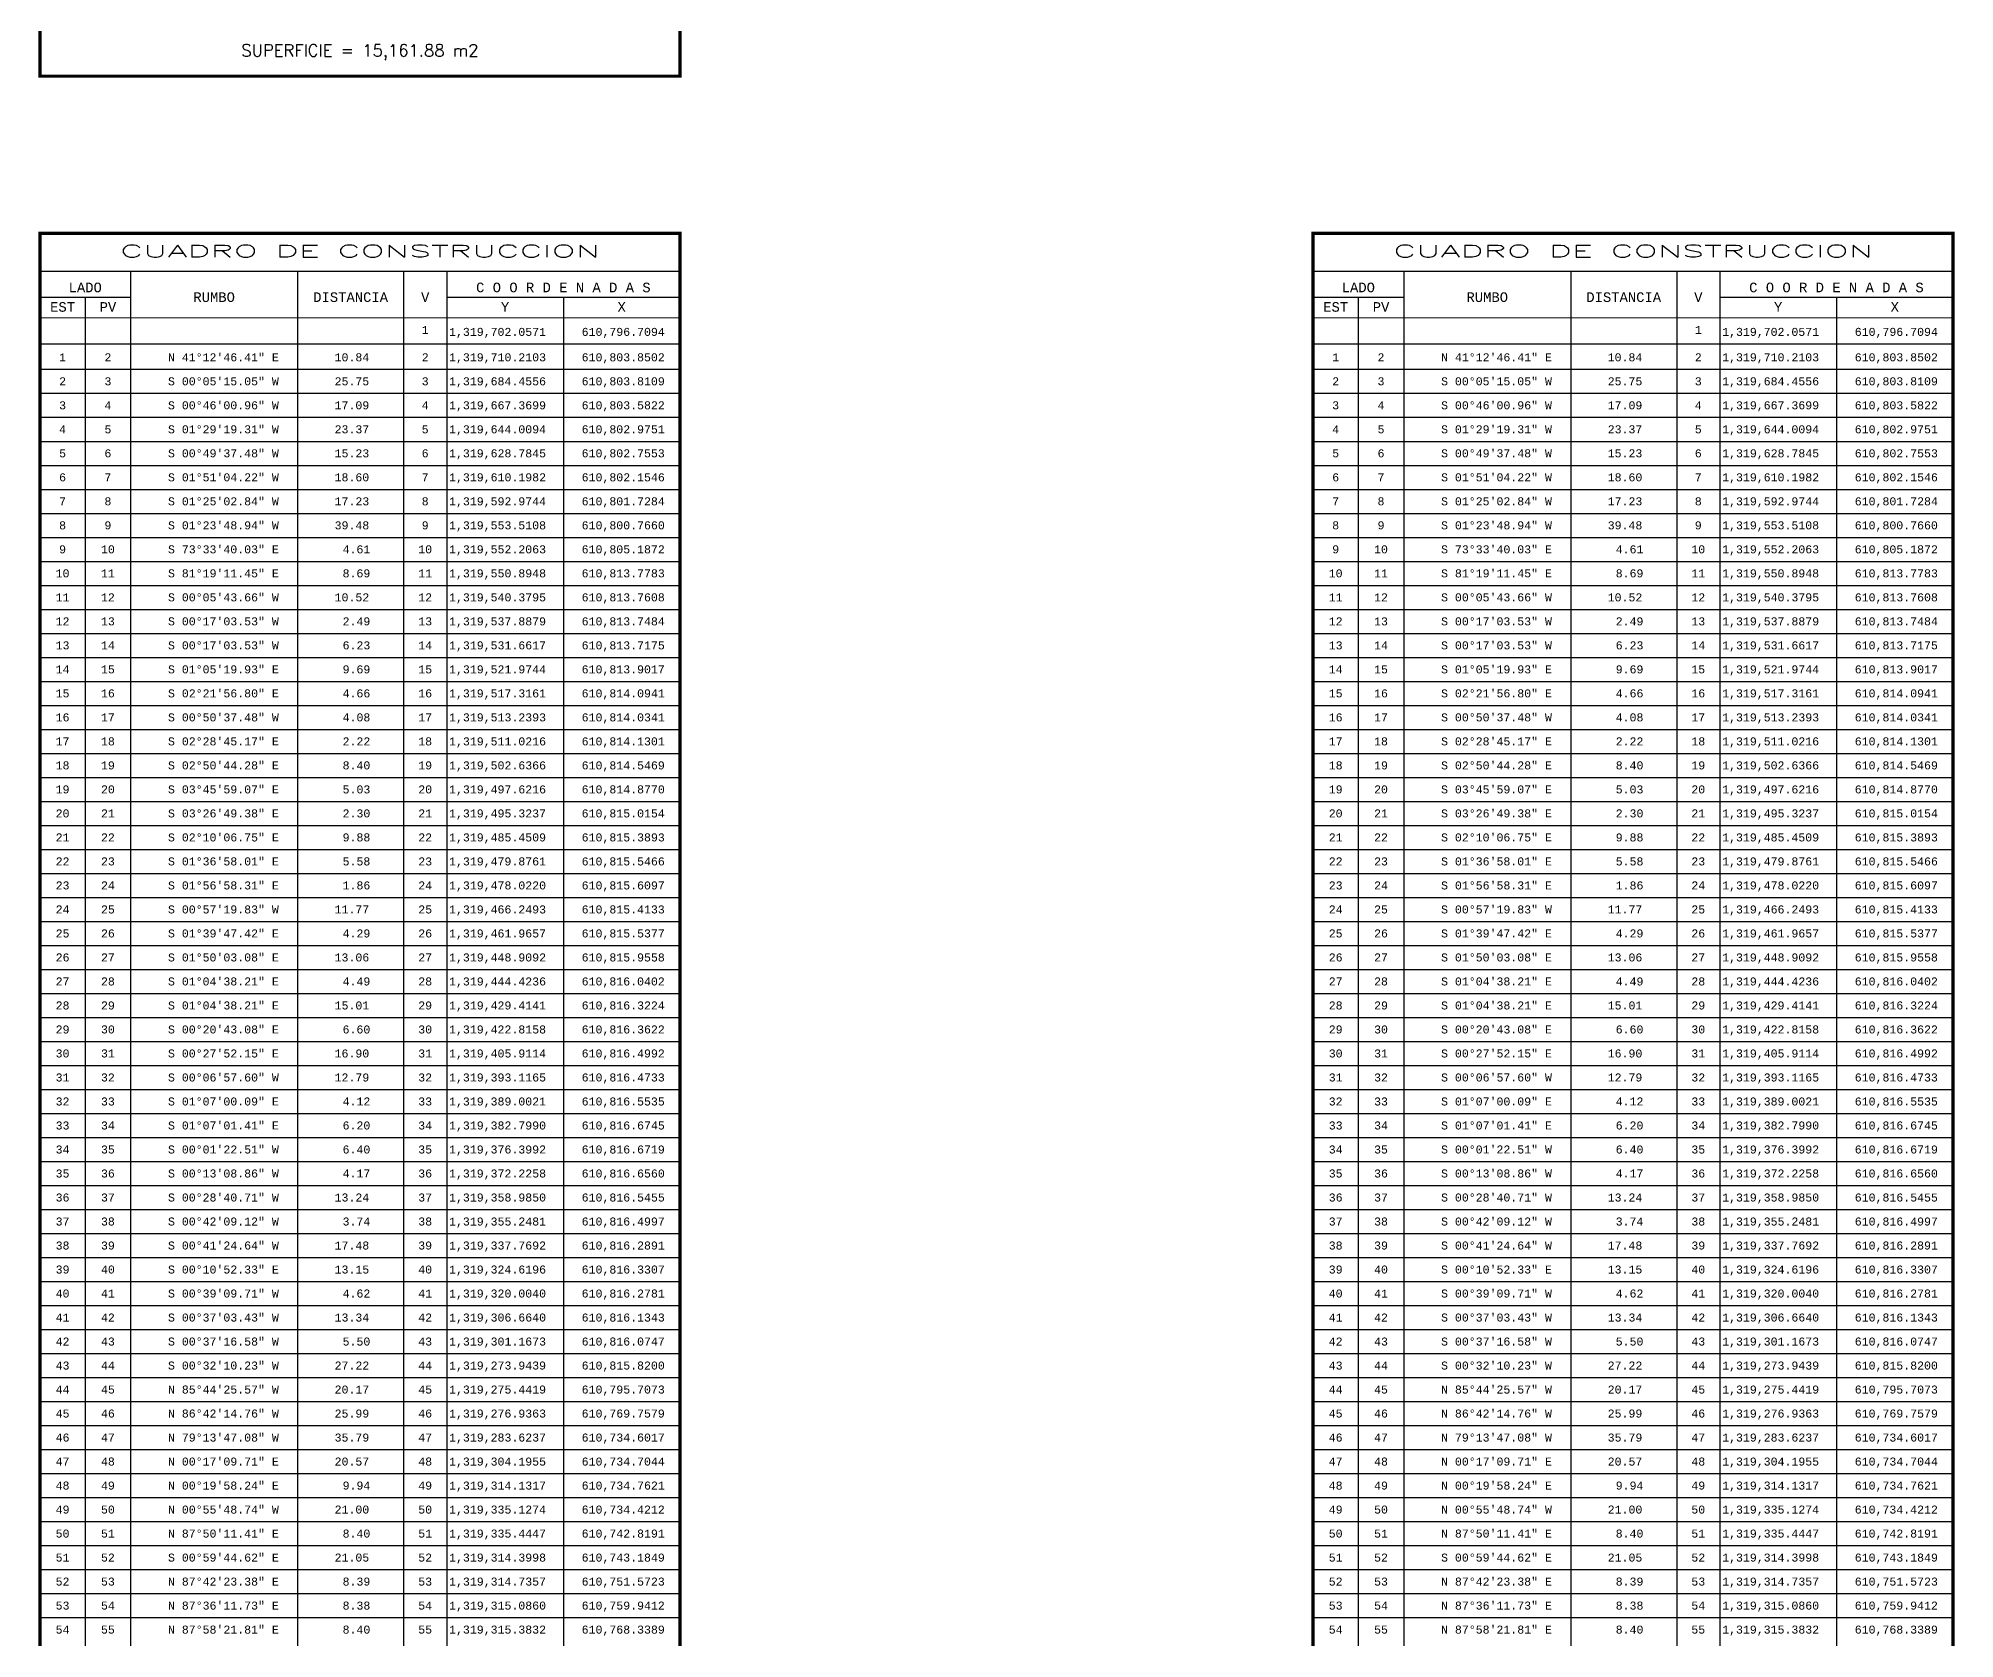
# Model space of a CAD drawing. Header units: millimetres. Extents: x 603916 to 1211550, y 1309898 to 2622648.
# Drawn here: x 605329.6 to 605613.7, y 1310133.1 to 1310370.4 of the extents above; entities that cross this region are included whole.
import ezdxf
from ezdxf.enums import TextEntityAlignment as Align

# ---------------------------------------------------------------- set-up
doc = ezdxf.new("R2010")
doc.units = ezdxf.units.MM
for name, color, linetype in [('CVL_CUADCON', 1, 'Continuous'), ('CVL_CUADCON_LIN', 8, 'Continuous'), ('CVL_CUADCON_TIT', 1, 'Continuous'), ('CVL_CUADCON_TX', 2, 'Continuous')]:
    doc.layers.add(name, color=color, linetype=linetype)
doc.styles.add('HUECA1', font='HUECA1.shx')
doc.styles.add('MONOTXT4', font='MONOTXT4.shx')

msp = doc.modelspace()

# ---------------------------------------------------------------- linework, layer by layer
at = {"layer": 'CVL_CUADCON', "color": 1, "linetype": 'Continuous', "lineweight": 30, "const_width": 0.475, "flags": 128}
for points in [[(605329.848, 1310808.017), (605424.738, 1310808.017), (605424.738, 1310364.769), (605329.848, 1310364.769)], [(605329.848, 1310341.478), (605424.738, 1310341.478), (605424.738, 1309898.23), (605329.848, 1309898.23)], [(605518.59, 1310341.478), (605613.48, 1310341.478), (605613.48, 1309898.23), (605518.59, 1309898.23)]]:
    msp.add_lwpolyline(points, close=True, dxfattribs=at)
at = {"layer": 'CVL_CUADCON', "color": 1, "linetype": 'Continuous', "lineweight": 30, "const_width": 0.178, "flags": 128}
for points in [[(605329.848, 1310335.843), (605424.738, 1310335.843)], [(605518.59, 1310335.843), (605613.48, 1310335.843)], [(605329.848, 1310328.94), (605424.738, 1310328.94)], [(605518.59, 1310328.94), (605613.48, 1310328.94)]]:
    msp.add_lwpolyline(points, dxfattribs=at)
at = {"layer": 'CVL_CUADCON_LIN', "color": 8, "linetype": 'Continuous', "lineweight": 30, "ltscale": 0.5}
for p, q in [((605343.29, 1310335.843), (605343.29, 1309904.836)), ((605368.054, 1310335.843), (605368.054, 1309904.836)), ((605383.767, 1310335.843), (605383.767, 1309904.836)), ((605390.158, 1310335.843), (605390.158, 1309904.836)), ((605532.032, 1310335.843), (605532.032, 1309904.836)), ((605556.796, 1310335.843), (605556.796, 1309904.836)), ((605572.51, 1310335.843), (605572.51, 1309904.836)), ((605578.9, 1310335.843), (605578.9, 1309904.836)), ((605329.848, 1310332.013), (605343.29, 1310332.013)), ((605336.563, 1310332.013), (605336.563, 1309904.836)), ((605390.158, 1310332.013), (605424.738, 1310332.013)), ((605407.448, 1310332.013), (605407.448, 1309904.836)), ((605518.59, 1310332.013), (605532.032, 1310332.013)), ((605525.306, 1310332.013), (605525.306, 1309904.836)), ((605578.9, 1310332.013), (605613.48, 1310332.013)), ((605596.19, 1310332.013), (605596.19, 1309904.836)), ((605329.848, 1310325.078), (605424.738, 1310325.078)), ((605518.59, 1310325.078), (605613.48, 1310325.078)), ((605329.848, 1310321.307), (605424.738, 1310321.307)), ((605518.59, 1310321.307), (605613.48, 1310321.307)), ((605329.848, 1310317.747), (605424.738, 1310317.747)), ((605518.59, 1310317.747), (605613.48, 1310317.747)), ((605329.848, 1310314.188), (605424.738, 1310314.188)), ((605518.59, 1310314.188), (605613.48, 1310314.188)), ((605329.848, 1310310.628), (605424.738, 1310310.628)), ((605518.59, 1310310.628), (605613.48, 1310310.628)), ((605329.848, 1310307.069), (605424.738, 1310307.069)), ((605518.59, 1310307.069), (605613.48, 1310307.069)), ((605329.848, 1310303.509), (605424.738, 1310303.509)), ((605518.59, 1310303.509), (605613.48, 1310303.509)), ((605329.848, 1310299.949), (605424.738, 1310299.949)), ((605518.59, 1310299.949), (605613.48, 1310299.949)), ((605329.848, 1310296.39), (605424.738, 1310296.39)), ((605518.59, 1310296.39), (605613.48, 1310296.39)), ((605329.848, 1310292.83), (605424.738, 1310292.83)), ((605518.59, 1310292.83), (605613.48, 1310292.83)), ((605329.848, 1310289.271), (605424.738, 1310289.271)), ((605518.59, 1310289.271), (605613.48, 1310289.271)), ((605329.848, 1310285.711), (605424.738, 1310285.711)), ((605518.59, 1310285.711), (605613.48, 1310285.711)), ((605329.848, 1310282.151), (605424.738, 1310282.151)), ((605518.59, 1310282.151), (605613.48, 1310282.151)), ((605329.848, 1310278.592), (605424.738, 1310278.592)), ((605518.59, 1310278.592), (605613.48, 1310278.592)), ((605329.848, 1310275.032), (605424.738, 1310275.032)), ((605518.59, 1310275.032), (605613.48, 1310275.032)), ((605329.848, 1310271.473), (605424.738, 1310271.473)), ((605518.59, 1310271.473), (605613.48, 1310271.473)), ((605329.848, 1310267.913), (605424.738, 1310267.913)), ((605518.59, 1310267.913), (605613.48, 1310267.913)), ((605329.848, 1310264.354), (605424.738, 1310264.354)), ((605518.59, 1310264.354), (605613.48, 1310264.354)), ((605329.848, 1310260.794), (605424.738, 1310260.794)), ((605518.59, 1310260.794), (605613.48, 1310260.794)), ((605329.848, 1310257.234), (605424.738, 1310257.234)), ((605518.59, 1310257.234), (605613.48, 1310257.234)), ((605329.848, 1310253.675), (605424.738, 1310253.675)), ((605518.59, 1310253.675), (605613.48, 1310253.675)), ((605329.848, 1310250.115), (605424.738, 1310250.115)), ((605518.59, 1310250.115), (605613.48, 1310250.115)), ((605329.848, 1310246.556), (605424.738, 1310246.556)), ((605518.59, 1310246.556), (605613.48, 1310246.556)), ((605329.848, 1310242.996), (605424.738, 1310242.996)), ((605518.59, 1310242.996), (605613.48, 1310242.996)), ((605329.848, 1310239.436), (605424.738, 1310239.436)), ((605518.59, 1310239.436), (605613.48, 1310239.436)), ((605329.848, 1310235.877), (605424.738, 1310235.877)), ((605518.59, 1310235.877), (605613.48, 1310235.877)), ((605329.848, 1310232.317), (605424.738, 1310232.317)), ((605518.59, 1310232.317), (605613.48, 1310232.317)), ((605329.848, 1310228.758), (605424.738, 1310228.758)), ((605518.59, 1310228.758), (605613.48, 1310228.758)), ((605329.848, 1310225.198), (605424.738, 1310225.198)), ((605518.59, 1310225.198), (605613.48, 1310225.198)), ((605329.848, 1310221.639), (605424.738, 1310221.639)), ((605518.59, 1310221.639), (605613.48, 1310221.639)), ((605329.848, 1310218.079), (605424.738, 1310218.079)), ((605518.59, 1310218.079), (605613.48, 1310218.079)), ((605329.848, 1310214.519), (605424.738, 1310214.519)), ((605518.59, 1310214.519), (605613.48, 1310214.519)), ((605329.848, 1310210.96), (605424.738, 1310210.96)), ((605518.59, 1310210.96), (605613.48, 1310210.96)), ((605329.848, 1310207.4), (605424.738, 1310207.4)), ((605518.59, 1310207.4), (605613.48, 1310207.4)), ((605329.848, 1310203.841), (605424.738, 1310203.841)), ((605518.59, 1310203.841), (605613.48, 1310203.841)), ((605329.848, 1310200.281), (605424.738, 1310200.281)), ((605518.59, 1310200.281), (605613.48, 1310200.281)), ((605329.848, 1310196.721), (605424.738, 1310196.721)), ((605518.59, 1310196.721), (605613.48, 1310196.721)), ((605329.848, 1310193.162), (605424.738, 1310193.162)), ((605518.59, 1310193.162), (605613.48, 1310193.162)), ((605329.848, 1310189.602), (605424.738, 1310189.602)), ((605518.59, 1310189.602), (605613.48, 1310189.602)), ((605329.848, 1310186.043), (605424.738, 1310186.043)), ((605518.59, 1310186.043), (605613.48, 1310186.043)), ((605329.848, 1310182.483), (605424.738, 1310182.483)), ((605518.59, 1310182.483), (605613.48, 1310182.483)), ((605329.848, 1310178.924), (605424.738, 1310178.924)), ((605518.59, 1310178.924), (605613.48, 1310178.924)), ((605329.848, 1310175.364), (605424.738, 1310175.364)), ((605518.59, 1310175.364), (605613.48, 1310175.364)), ((605329.848, 1310171.804), (605424.738, 1310171.804)), ((605518.59, 1310171.804), (605613.48, 1310171.804)), ((605329.848, 1310168.245), (605424.738, 1310168.245)), ((605518.59, 1310168.245), (605613.48, 1310168.245)), ((605329.848, 1310164.685), (605424.738, 1310164.685)), ((605518.59, 1310164.685), (605613.48, 1310164.685)), ((605329.848, 1310161.126), (605424.738, 1310161.126)), ((605518.59, 1310161.126), (605613.48, 1310161.126)), ((605329.848, 1310157.566), (605424.738, 1310157.566)), ((605518.59, 1310157.566), (605613.48, 1310157.566)), ((605329.848, 1310154.006), (605424.738, 1310154.006)), ((605518.59, 1310154.006), (605613.48, 1310154.006)), ((605329.848, 1310150.447), (605424.738, 1310150.447)), ((605518.59, 1310150.447), (605613.48, 1310150.447)), ((605329.848, 1310146.887), (605424.738, 1310146.887)), ((605518.59, 1310146.887), (605613.48, 1310146.887)), ((605329.848, 1310143.328), (605424.738, 1310143.328)), ((605518.59, 1310143.328), (605613.48, 1310143.328)), ((605329.848, 1310139.768), (605424.738, 1310139.768)), ((605518.59, 1310139.768), (605613.48, 1310139.768)), ((605329.848, 1310136.209), (605424.738, 1310136.209)), ((605518.59, 1310136.209), (605613.48, 1310136.209))]:
    msp.add_line(p, q, dxfattribs=at)

# ---------------------------------------------------------------- texts
at = {"layer": 'CVL_CUADCON_TIT', "color": 1, "lineweight": 30, "ltscale": 0.5}
for s, height, style, p in [('SUPERFICIE = 15,161.88 m2', 1.77979, 'HUECA1', (605377.293, 1310368.329)), ('RUMBO', 1.4238, 'MONOTXT4', (605355.678, 1310332.009)), ('DISTANCIA', 1.4238, 'MONOTXT4', (605375.909, 1310332.009)), ('V', 1.424, 'MONOTXT4', (605386.967, 1310332.009)), ('RUMBO', 1.4238, 'MONOTXT4', (605544.421, 1310332.009)), ('DISTANCIA', 1.4238, 'MONOTXT4', (605564.651, 1310332.009)), ('V', 1.424, 'MONOTXT4', (605575.71, 1310332.009))]:
    msp.add_text(s, height=height, dxfattribs=dict(at, style=style)).set_placement(p, align=Align.MIDDLE)
at = {"layer": 'CVL_CUADCON_TIT', "color": 1, "lineweight": 30, "ltscale": 0.5, "style": 'HUECA1', "width": 1.758658}
for p, p2 in [((605341.713, 1310337.954), (605412.873, 1310337.954)), ((605530.455, 1310337.954), (605601.615, 1310337.954))]:
    msp.add_text('CUADRO DE CONSTRUCCION', height=1.77979, dxfattribs=at).set_placement(p, p2, align=Align.FIT)
at = {"layer": 'CVL_CUADCON_TIT', "color": 1, "lineweight": 30, "ltscale": 0.5, "style": 'MONOTXT4'}
for s, height, p in [('LADO', 1.4238, (605336.563, 1310332.736)), ('C O O R D E N A D A S', 1.42383, (605407.447, 1310332.736)), ('LADO', 1.4238, (605525.306, 1310332.736)), ('C O O R D E N A D A S', 1.42383, (605596.189, 1310332.736)), ('EST', 1.4238, (605333.206, 1310329.845)), ('PV', 1.4238, (605339.933, 1310329.845)), ('Y', 1.424, (605398.809, 1310329.845)), ('X', 1.424, (605416.096, 1310329.845)), ('EST', 1.4238, (605521.948, 1310329.845)), ('PV', 1.4238, (605528.676, 1310329.845)), ('Y', 1.424, (605587.551, 1310329.845)), ('X', 1.424, (605604.839, 1310329.845))]:
    msp.add_text(s, height=height, dxfattribs=at).set_placement(p, align=Align.CENTER)
at = {"layer": 'CVL_CUADCON_TX', "color": 2, "lineweight": 30, "ltscale": 0.5, "style": 'MONOTXT4'}
for s, height, p in [('1', 1.187, (605386.962, 1310326.561)), ('1', 1.187, (605575.705, 1310326.561)), ('1', 1.187, (605333.206, 1310322.493)), ('2', 1.187, (605339.927, 1310322.493)), ('2', 1.187, (605386.962, 1310322.493)), ('1', 1.187, (605521.948, 1310322.493)), ('2', 1.187, (605528.669, 1310322.493)), ('2', 1.187, (605575.705, 1310322.493)), ('2', 1.187, (605333.206, 1310318.934)), ('3', 1.187, (605339.927, 1310318.934)), ('3', 1.187, (605386.962, 1310318.934)), ('2', 1.187, (605521.948, 1310318.934)), ('3', 1.187, (605528.669, 1310318.934)), ('3', 1.187, (605575.705, 1310318.934)), ('3', 1.187, (605333.206, 1310315.374)), ('4', 1.187, (605339.927, 1310315.374)), ('4', 1.187, (605386.962, 1310315.374)), ('3', 1.187, (605521.948, 1310315.374)), ('4', 1.187, (605528.669, 1310315.374)), ('4', 1.187, (605575.705, 1310315.374)), ('4', 1.187, (605333.206, 1310311.815)), ('5', 1.187, (605339.927, 1310311.815)), ('5', 1.187, (605386.962, 1310311.815)), ('4', 1.187, (605521.948, 1310311.815)), ('5', 1.187, (605528.669, 1310311.815)), ('5', 1.187, (605575.705, 1310311.815)), ('5', 1.187, (605333.206, 1310308.255)), ('6', 1.187, (605339.927, 1310308.255)), ('6', 1.187, (605386.962, 1310308.255)), ('5', 1.187, (605521.948, 1310308.255)), ('6', 1.187, (605528.669, 1310308.255)), ('6', 1.187, (605575.705, 1310308.255)), ('6', 1.187, (605333.206, 1310304.696)), ('7', 1.187, (605339.927, 1310304.696)), ('7', 1.187, (605386.962, 1310304.696)), ('6', 1.187, (605521.948, 1310304.696)), ('7', 1.187, (605528.669, 1310304.696)), ('7', 1.187, (605575.705, 1310304.696)), ('7', 1.187, (605333.206, 1310301.136)), ('8', 1.187, (605339.927, 1310301.136)), ('8', 1.187, (605386.962, 1310301.136)), ('7', 1.187, (605521.948, 1310301.136)), ('8', 1.187, (605528.669, 1310301.136)), ('8', 1.187, (605575.705, 1310301.136)), ('8', 1.187, (605333.206, 1310297.576)), ('9', 1.187, (605339.927, 1310297.576)), ('9', 1.187, (605386.962, 1310297.576)), ('8', 1.187, (605521.948, 1310297.576)), ('9', 1.187, (605528.669, 1310297.576)), ('9', 1.187, (605575.705, 1310297.576)), ('9', 1.187, (605333.206, 1310294.017)), ('10', 1.1865, (605339.927, 1310294.017)), ('10', 1.1865, (605386.962, 1310294.017)), ('9', 1.187, (605521.948, 1310294.017)), ('10', 1.1865, (605528.669, 1310294.017)), ('10', 1.1865, (605575.705, 1310294.017)), ('10', 1.1865, (605333.206, 1310290.457)), ('11', 1.1865, (605339.927, 1310290.457)), ('11', 1.1865, (605386.962, 1310290.457)), ('10', 1.1865, (605521.948, 1310290.457)), ('11', 1.1865, (605528.669, 1310290.457)), ('11', 1.1865, (605575.705, 1310290.457)), ('11', 1.1865, (605333.206, 1310286.898)), ('12', 1.1865, (605339.927, 1310286.898)), ('12', 1.1865, (605386.962, 1310286.898)), ('11', 1.1865, (605521.948, 1310286.898)), ('12', 1.1865, (605528.669, 1310286.898)), ('12', 1.1865, (605575.705, 1310286.898)), ('12', 1.1865, (605333.206, 1310283.338)), ('13', 1.1865, (605339.927, 1310283.338)), ('13', 1.1865, (605386.962, 1310283.338)), ('12', 1.1865, (605521.948, 1310283.338)), ('13', 1.1865, (605528.669, 1310283.338)), ('13', 1.1865, (605575.705, 1310283.338)), ('13', 1.1865, (605333.206, 1310279.778)), ('14', 1.1865, (605339.927, 1310279.778)), ('14', 1.1865, (605386.962, 1310279.778)), ('13', 1.1865, (605521.948, 1310279.778)), ('14', 1.1865, (605528.669, 1310279.778)), ('14', 1.1865, (605575.705, 1310279.778)), ('14', 1.1865, (605333.206, 1310276.219)), ('15', 1.1865, (605339.927, 1310276.219)), ('15', 1.1865, (605386.962, 1310276.219)), ('14', 1.1865, (605521.948, 1310276.219)), ('15', 1.1865, (605528.669, 1310276.219)), ('15', 1.1865, (605575.705, 1310276.219)), ('15', 1.1865, (605333.206, 1310272.659)), ('16', 1.1865, (605339.927, 1310272.659)), ('16', 1.1865, (605386.962, 1310272.659)), ('15', 1.1865, (605521.948, 1310272.659)), ('16', 1.1865, (605528.669, 1310272.659)), ('16', 1.1865, (605575.705, 1310272.659)), ('16', 1.1865, (605333.206, 1310269.1)), ('17', 1.1865, (605339.927, 1310269.1)), ('17', 1.1865, (605386.962, 1310269.1)), ('16', 1.1865, (605521.948, 1310269.1)), ('17', 1.1865, (605528.669, 1310269.1)), ('17', 1.1865, (605575.705, 1310269.1)), ('17', 1.1865, (605333.206, 1310265.54)), ('18', 1.1865, (605339.927, 1310265.54)), ('18', 1.1865, (605386.962, 1310265.54)), ('17', 1.1865, (605521.948, 1310265.54)), ('18', 1.1865, (605528.669, 1310265.54)), ('18', 1.1865, (605575.705, 1310265.54)), ('18', 1.1865, (605333.206, 1310261.981)), ('19', 1.1865, (605339.927, 1310261.981)), ('19', 1.1865, (605386.962, 1310261.981)), ('18', 1.1865, (605521.948, 1310261.981)), ('19', 1.1865, (605528.669, 1310261.981)), ('19', 1.1865, (605575.705, 1310261.981)), ('19', 1.1865, (605333.206, 1310258.421)), ('20', 1.1865, (605339.927, 1310258.421)), ('20', 1.1865, (605386.962, 1310258.421)), ('19', 1.1865, (605521.948, 1310258.421)), ('20', 1.1865, (605528.669, 1310258.421)), ('20', 1.1865, (605575.705, 1310258.421)), ('20', 1.1865, (605333.206, 1310254.861)), ('21', 1.1865, (605339.927, 1310254.861)), ('21', 1.1865, (605386.962, 1310254.861)), ('20', 1.1865, (605521.948, 1310254.861)), ('21', 1.1865, (605528.669, 1310254.861)), ('21', 1.1865, (605575.705, 1310254.861)), ('21', 1.1865, (605333.206, 1310251.302)), ('22', 1.1865, (605339.927, 1310251.302)), ('22', 1.1865, (605386.962, 1310251.302)), ('21', 1.1865, (605521.948, 1310251.302)), ('22', 1.1865, (605528.669, 1310251.302)), ('22', 1.1865, (605575.705, 1310251.302)), ('22', 1.1865, (605333.206, 1310247.742)), ('23', 1.1865, (605339.927, 1310247.742)), ('23', 1.1865, (605386.962, 1310247.742)), ('22', 1.1865, (605521.948, 1310247.742)), ('23', 1.1865, (605528.669, 1310247.742)), ('23', 1.1865, (605575.705, 1310247.742)), ('23', 1.1865, (605333.206, 1310244.183)), ('24', 1.1865, (605339.927, 1310244.183)), ('24', 1.1865, (605386.962, 1310244.183)), ('23', 1.1865, (605521.948, 1310244.183)), ('24', 1.1865, (605528.669, 1310244.183)), ('24', 1.1865, (605575.705, 1310244.183)), ('24', 1.1865, (605333.206, 1310240.623)), ('25', 1.1865, (605339.927, 1310240.623)), ('25', 1.1865, (605386.962, 1310240.623)), ('24', 1.1865, (605521.948, 1310240.623)), ('25', 1.1865, (605528.669, 1310240.623)), ('25', 1.1865, (605575.705, 1310240.623)), ('25', 1.1865, (605333.206, 1310237.063)), ('26', 1.1865, (605339.927, 1310237.063)), ('26', 1.1865, (605386.962, 1310237.063)), ('25', 1.1865, (605521.948, 1310237.063)), ('26', 1.1865, (605528.669, 1310237.063)), ('26', 1.1865, (605575.705, 1310237.063)), ('26', 1.1865, (605333.206, 1310233.504)), ('27', 1.1865, (605339.927, 1310233.504)), ('27', 1.1865, (605386.962, 1310233.504)), ('26', 1.1865, (605521.948, 1310233.504)), ('27', 1.1865, (605528.669, 1310233.504)), ('27', 1.1865, (605575.705, 1310233.504)), ('27', 1.1865, (605333.206, 1310229.944)), ('28', 1.1865, (605339.927, 1310229.944)), ('28', 1.1865, (605386.962, 1310229.944)), ('27', 1.1865, (605521.948, 1310229.944)), ('28', 1.1865, (605528.669, 1310229.944)), ('28', 1.1865, (605575.705, 1310229.944)), ('28', 1.1865, (605333.206, 1310226.385)), ('29', 1.1865, (605339.927, 1310226.385)), ('29', 1.1865, (605386.962, 1310226.385)), ('28', 1.1865, (605521.948, 1310226.385)), ('29', 1.1865, (605528.669, 1310226.385)), ('29', 1.1865, (605575.705, 1310226.385)), ('29', 1.1865, (605333.206, 1310222.825)), ('30', 1.1865, (605339.927, 1310222.825)), ('30', 1.1865, (605386.962, 1310222.825)), ('29', 1.1865, (605521.948, 1310222.825)), ('30', 1.1865, (605528.669, 1310222.825)), ('30', 1.1865, (605575.705, 1310222.825)), ('30', 1.1865, (605333.206, 1310219.266)), ('31', 1.1865, (605339.927, 1310219.266)), ('31', 1.1865, (605386.962, 1310219.266)), ('30', 1.1865, (605521.948, 1310219.266)), ('31', 1.1865, (605528.669, 1310219.266)), ('31', 1.1865, (605575.705, 1310219.266)), ('31', 1.1865, (605333.206, 1310215.706)), ('32', 1.1865, (605339.927, 1310215.706)), ('32', 1.1865, (605386.962, 1310215.706)), ('31', 1.1865, (605521.948, 1310215.706)), ('32', 1.1865, (605528.669, 1310215.706)), ('32', 1.1865, (605575.705, 1310215.706)), ('32', 1.1865, (605333.206, 1310212.146)), ('33', 1.1865, (605339.927, 1310212.146)), ('33', 1.1865, (605386.962, 1310212.146)), ('32', 1.1865, (605521.948, 1310212.146)), ('33', 1.1865, (605528.669, 1310212.146)), ('33', 1.1865, (605575.705, 1310212.146)), ('33', 1.1865, (605333.206, 1310208.587)), ('34', 1.1865, (605339.927, 1310208.587)), ('34', 1.1865, (605386.962, 1310208.587)), ('33', 1.1865, (605521.948, 1310208.587)), ('34', 1.1865, (605528.669, 1310208.587)), ('34', 1.1865, (605575.705, 1310208.587)), ('34', 1.1865, (605333.206, 1310205.027)), ('35', 1.1865, (605339.927, 1310205.027)), ('35', 1.1865, (605386.962, 1310205.027)), ('34', 1.1865, (605521.948, 1310205.027)), ('35', 1.1865, (605528.669, 1310205.027)), ('35', 1.1865, (605575.705, 1310205.027)), ('35', 1.1865, (605333.206, 1310201.468)), ('36', 1.1865, (605339.927, 1310201.468)), ('36', 1.1865, (605386.962, 1310201.468)), ('35', 1.1865, (605521.948, 1310201.468)), ('36', 1.1865, (605528.669, 1310201.468)), ('36', 1.1865, (605575.705, 1310201.468)), ('36', 1.1865, (605333.206, 1310197.908)), ('37', 1.1865, (605339.927, 1310197.908)), ('37', 1.1865, (605386.962, 1310197.908)), ('36', 1.1865, (605521.948, 1310197.908)), ('37', 1.1865, (605528.669, 1310197.908)), ('37', 1.1865, (605575.705, 1310197.908)), ('37', 1.1865, (605333.206, 1310194.348)), ('38', 1.1865, (605339.927, 1310194.348)), ('38', 1.1865, (605386.962, 1310194.348)), ('37', 1.1865, (605521.948, 1310194.348)), ('38', 1.1865, (605528.669, 1310194.348)), ('38', 1.1865, (605575.705, 1310194.348)), ('38', 1.1865, (605333.206, 1310190.789)), ('39', 1.1865, (605339.927, 1310190.789)), ('39', 1.1865, (605386.962, 1310190.789)), ('38', 1.1865, (605521.948, 1310190.789)), ('39', 1.1865, (605528.669, 1310190.789)), ('39', 1.1865, (605575.705, 1310190.789)), ('39', 1.1865, (605333.206, 1310187.229)), ('40', 1.1865, (605339.927, 1310187.229)), ('40', 1.1865, (605386.962, 1310187.229)), ('39', 1.1865, (605521.948, 1310187.229)), ('40', 1.1865, (605528.669, 1310187.229)), ('40', 1.1865, (605575.705, 1310187.229)), ('40', 1.1865, (605333.206, 1310183.67)), ('41', 1.1865, (605339.927, 1310183.67)), ('41', 1.1865, (605386.962, 1310183.67)), ('40', 1.1865, (605521.948, 1310183.67)), ('41', 1.1865, (605528.669, 1310183.67)), ('41', 1.1865, (605575.705, 1310183.67)), ('41', 1.1865, (605333.206, 1310180.11)), ('42', 1.1865, (605339.927, 1310180.11)), ('42', 1.1865, (605386.962, 1310180.11)), ('41', 1.1865, (605521.948, 1310180.11)), ('42', 1.1865, (605528.669, 1310180.11)), ('42', 1.1865, (605575.705, 1310180.11)), ('42', 1.1865, (605333.206, 1310176.55)), ('43', 1.1865, (605339.927, 1310176.55)), ('43', 1.1865, (605386.962, 1310176.55)), ('42', 1.1865, (605521.948, 1310176.55)), ('43', 1.1865, (605528.669, 1310176.55)), ('43', 1.1865, (605575.705, 1310176.55)), ('43', 1.1865, (605333.206, 1310172.991)), ('44', 1.1865, (605339.927, 1310172.991)), ('44', 1.1865, (605386.962, 1310172.991)), ('43', 1.1865, (605521.948, 1310172.991)), ('44', 1.1865, (605528.669, 1310172.991)), ('44', 1.1865, (605575.705, 1310172.991)), ('44', 1.1865, (605333.206, 1310169.431)), ('45', 1.1865, (605339.927, 1310169.431)), ('45', 1.1865, (605386.962, 1310169.431)), ('44', 1.1865, (605521.948, 1310169.431)), ('45', 1.1865, (605528.669, 1310169.431)), ('45', 1.1865, (605575.705, 1310169.431)), ('45', 1.1865, (605333.206, 1310165.872)), ('46', 1.1865, (605339.927, 1310165.872)), ('46', 1.1865, (605386.962, 1310165.872)), ('45', 1.1865, (605521.948, 1310165.872)), ('46', 1.1865, (605528.669, 1310165.872)), ('46', 1.1865, (605575.705, 1310165.872)), ('46', 1.1865, (605333.206, 1310162.312)), ('47', 1.1865, (605339.927, 1310162.312)), ('47', 1.1865, (605386.962, 1310162.312)), ('46', 1.1865, (605521.948, 1310162.312)), ('47', 1.1865, (605528.669, 1310162.312)), ('47', 1.1865, (605575.705, 1310162.312)), ('47', 1.1865, (605333.206, 1310158.753)), ('48', 1.1865, (605339.927, 1310158.753)), ('48', 1.1865, (605386.962, 1310158.753)), ('47', 1.1865, (605521.948, 1310158.753)), ('48', 1.1865, (605528.669, 1310158.753)), ('48', 1.1865, (605575.705, 1310158.753)), ('48', 1.1865, (605333.206, 1310155.193)), ('49', 1.1865, (605339.927, 1310155.193)), ('49', 1.1865, (605386.962, 1310155.193)), ('48', 1.1865, (605521.948, 1310155.193)), ('49', 1.1865, (605528.669, 1310155.193)), ('49', 1.1865, (605575.705, 1310155.193)), ('49', 1.1865, (605333.206, 1310151.633)), ('50', 1.1865, (605339.927, 1310151.633)), ('50', 1.1865, (605386.962, 1310151.633)), ('49', 1.1865, (605521.948, 1310151.633)), ('50', 1.1865, (605528.669, 1310151.633)), ('50', 1.1865, (605575.705, 1310151.633)), ('50', 1.1865, (605333.206, 1310148.074)), ('51', 1.1865, (605339.927, 1310148.074)), ('51', 1.1865, (605386.962, 1310148.074)), ('50', 1.1865, (605521.948, 1310148.074)), ('51', 1.1865, (605528.669, 1310148.074)), ('51', 1.1865, (605575.705, 1310148.074)), ('51', 1.1865, (605333.206, 1310144.514)), ('52', 1.1865, (605339.927, 1310144.514)), ('52', 1.1865, (605386.962, 1310144.514)), ('51', 1.1865, (605521.948, 1310144.514)), ('52', 1.1865, (605528.669, 1310144.514)), ('52', 1.1865, (605575.705, 1310144.514)), ('52', 1.1865, (605333.206, 1310140.955)), ('53', 1.1865, (605339.927, 1310140.955)), ('53', 1.1865, (605386.962, 1310140.955)), ('52', 1.1865, (605521.948, 1310140.955)), ('53', 1.1865, (605528.669, 1310140.955)), ('53', 1.1865, (605575.705, 1310140.955)), ('53', 1.1865, (605333.206, 1310137.395)), ('54', 1.1865, (605339.927, 1310137.395)), ('54', 1.1865, (605386.962, 1310137.395)), ('53', 1.1865, (605521.948, 1310137.395)), ('54', 1.1865, (605528.669, 1310137.395)), ('54', 1.1865, (605575.705, 1310137.395)), ('54', 1.1865, (605333.206, 1310133.835)), ('55', 1.1865, (605339.927, 1310133.835)), ('55', 1.1865, (605386.962, 1310133.835)), ('54', 1.1865, (605521.948, 1310133.835)), ('55', 1.1865, (605528.669, 1310133.835)), ('55', 1.1865, (605575.705, 1310133.835))]:
    msp.add_text(s, height=height, dxfattribs=at).set_placement(p, align=Align.CENTER)
for s, height, p in [('1,319,702.0571', 1.18653, (605390.503, 1310326.264)), ('610,796.7094', 1.18653, (605410.164, 1310326.264)), ('1,319,702.0571', 1.18653, (605579.245, 1310326.264)), ('610,796.7094', 1.18653, (605598.906, 1310326.264)), ('N 41%%d12\'46.41" E', 1.18653, (605348.832, 1310322.493)), ('10.84', 1.1865, (605373.536, 1310322.493)), ('1,319,710.2103', 1.18653, (605390.503, 1310322.493)), ('610,803.8502', 1.18653, (605410.164, 1310322.493)), ('N 41%%d12\'46.41" E', 1.18653, (605537.575, 1310322.493)), ('10.84', 1.1865, (605562.278, 1310322.493)), ('1,319,710.2103', 1.18653, (605579.245, 1310322.493)), ('610,803.8502', 1.18653, (605598.906, 1310322.493)), ('S 00%%d05\'15.05" W', 1.18653, (605348.832, 1310318.934)), ('25.75', 1.1865, (605373.536, 1310318.934)), ('1,319,684.4556', 1.18653, (605390.503, 1310318.934)), ('610,803.8109', 1.18653, (605410.164, 1310318.934)), ('S 00%%d05\'15.05" W', 1.18653, (605537.575, 1310318.934)), ('25.75', 1.1865, (605562.278, 1310318.934)), ('1,319,684.4556', 1.18653, (605579.245, 1310318.934)), ('610,803.8109', 1.18653, (605598.906, 1310318.934)), ('S 00%%d46\'00.96" W', 1.18653, (605348.832, 1310315.374)), ('17.09', 1.1865, (605373.536, 1310315.374)), ('1,319,667.3699', 1.18653, (605390.503, 1310315.374)), ('610,803.5822', 1.18653, (605410.164, 1310315.374)), ('S 00%%d46\'00.96" W', 1.18653, (605537.575, 1310315.374)), ('17.09', 1.1865, (605562.278, 1310315.374)), ('1,319,667.3699', 1.18653, (605579.245, 1310315.374)), ('610,803.5822', 1.18653, (605598.906, 1310315.374)), ('S 01%%d29\'19.31" W', 1.18653, (605348.832, 1310311.815)), ('23.37', 1.1865, (605373.536, 1310311.815)), ('1,319,644.0094', 1.18653, (605390.503, 1310311.815)), ('610,802.9751', 1.18653, (605410.164, 1310311.815)), ('S 01%%d29\'19.31" W', 1.18653, (605537.575, 1310311.815)), ('23.37', 1.1865, (605562.278, 1310311.815)), ('1,319,644.0094', 1.18653, (605579.245, 1310311.815)), ('610,802.9751', 1.18653, (605598.906, 1310311.815)), ('S 00%%d49\'37.48" W', 1.18653, (605348.832, 1310308.255)), ('15.23', 1.1865, (605373.536, 1310308.255)), ('1,319,628.7845', 1.18653, (605390.503, 1310308.255)), ('610,802.7553', 1.18653, (605410.164, 1310308.255)), ('S 00%%d49\'37.48" W', 1.18653, (605537.575, 1310308.255)), ('15.23', 1.1865, (605562.278, 1310308.255)), ('1,319,628.7845', 1.18653, (605579.245, 1310308.255)), ('610,802.7553', 1.18653, (605598.906, 1310308.255)), ('S 01%%d51\'04.22" W', 1.18653, (605348.832, 1310304.696)), ('18.60', 1.1865, (605373.536, 1310304.696)), ('1,319,610.1982', 1.18653, (605390.503, 1310304.696)), ('610,802.1546', 1.18653, (605410.164, 1310304.696)), ('S 01%%d51\'04.22" W', 1.18653, (605537.575, 1310304.696)), ('18.60', 1.1865, (605562.278, 1310304.696)), ('1,319,610.1982', 1.18653, (605579.245, 1310304.696)), ('610,802.1546', 1.18653, (605598.906, 1310304.696)), ('S 01%%d25\'02.84" W', 1.18653, (605348.832, 1310301.136)), ('17.23', 1.1865, (605373.536, 1310301.136)), ('1,319,592.9744', 1.18653, (605390.503, 1310301.136)), ('610,801.7284', 1.18653, (605410.164, 1310301.136)), ('S 01%%d25\'02.84" W', 1.18653, (605537.575, 1310301.136)), ('17.23', 1.1865, (605562.278, 1310301.136)), ('1,319,592.9744', 1.18653, (605579.245, 1310301.136)), ('610,801.7284', 1.18653, (605598.906, 1310301.136)), ('S 01%%d23\'48.94" W', 1.18653, (605348.832, 1310297.576)), ('39.48', 1.1865, (605373.536, 1310297.576)), ('1,319,553.5108', 1.18653, (605390.503, 1310297.576)), ('610,800.7660', 1.18653, (605410.164, 1310297.576)), ('S 01%%d23\'48.94" W', 1.18653, (605537.575, 1310297.576)), ('39.48', 1.1865, (605562.278, 1310297.576)), ('1,319,553.5108', 1.18653, (605579.245, 1310297.576)), ('610,800.7660', 1.18653, (605598.906, 1310297.576)), ('S 73%%d33\'40.03" E', 1.18653, (605348.832, 1310294.017)), ('4.61', 1.1865, (605374.722, 1310294.017)), ('1,319,552.2063', 1.18653, (605390.503, 1310294.017)), ('610,805.1872', 1.18653, (605410.164, 1310294.017)), ('S 73%%d33\'40.03" E', 1.18653, (605537.575, 1310294.017)), ('4.61', 1.1865, (605563.465, 1310294.017)), ('1,319,552.2063', 1.18653, (605579.245, 1310294.017)), ('610,805.1872', 1.18653, (605598.906, 1310294.017)), ('S 81%%d19\'11.45" E', 1.18653, (605348.832, 1310290.457)), ('8.69', 1.1865, (605374.722, 1310290.457)), ('1,319,550.8948', 1.18653, (605390.503, 1310290.457)), ('610,813.7783', 1.18653, (605410.164, 1310290.457)), ('S 81%%d19\'11.45" E', 1.18653, (605537.575, 1310290.457)), ('8.69', 1.1865, (605563.465, 1310290.457)), ('1,319,550.8948', 1.18653, (605579.245, 1310290.457)), ('610,813.7783', 1.18653, (605598.906, 1310290.457)), ('S 00%%d05\'43.66" W', 1.18653, (605348.832, 1310286.898)), ('10.52', 1.1865, (605373.536, 1310286.898)), ('1,319,540.3795', 1.18653, (605390.503, 1310286.898)), ('610,813.7608', 1.18653, (605410.164, 1310286.898)), ('S 00%%d05\'43.66" W', 1.18653, (605537.575, 1310286.898)), ('10.52', 1.1865, (605562.278, 1310286.898)), ('1,319,540.3795', 1.18653, (605579.245, 1310286.898)), ('610,813.7608', 1.18653, (605598.906, 1310286.898)), ('S 00%%d17\'03.53" W', 1.18653, (605348.832, 1310283.338)), ('2.49', 1.1865, (605374.722, 1310283.338)), ('1,319,537.8879', 1.18653, (605390.503, 1310283.338)), ('610,813.7484', 1.18653, (605410.164, 1310283.338)), ('S 00%%d17\'03.53" W', 1.18653, (605537.575, 1310283.338)), ('2.49', 1.1865, (605563.465, 1310283.338)), ('1,319,537.8879', 1.18653, (605579.245, 1310283.338)), ('610,813.7484', 1.18653, (605598.906, 1310283.338)), ('S 00%%d17\'03.53" W', 1.18653, (605348.832, 1310279.778)), ('6.23', 1.1865, (605374.722, 1310279.778)), ('1,319,531.6617', 1.18653, (605390.503, 1310279.778)), ('610,813.7175', 1.18653, (605410.164, 1310279.778)), ('S 00%%d17\'03.53" W', 1.18653, (605537.575, 1310279.778)), ('6.23', 1.1865, (605563.465, 1310279.778)), ('1,319,531.6617', 1.18653, (605579.245, 1310279.778)), ('610,813.7175', 1.18653, (605598.906, 1310279.778)), ('S 01%%d05\'19.93" E', 1.18653, (605348.832, 1310276.219)), ('9.69', 1.1865, (605374.722, 1310276.219)), ('1,319,521.9744', 1.18653, (605390.503, 1310276.219)), ('610,813.9017', 1.18653, (605410.164, 1310276.219)), ('S 01%%d05\'19.93" E', 1.18653, (605537.575, 1310276.219)), ('9.69', 1.1865, (605563.465, 1310276.219)), ('1,319,521.9744', 1.18653, (605579.245, 1310276.219)), ('610,813.9017', 1.18653, (605598.906, 1310276.219)), ('S 02%%d21\'56.80" E', 1.18653, (605348.832, 1310272.659)), ('4.66', 1.1865, (605374.722, 1310272.659)), ('1,319,517.3161', 1.18653, (605390.503, 1310272.659)), ('610,814.0941', 1.18653, (605410.164, 1310272.659)), ('S 02%%d21\'56.80" E', 1.18653, (605537.575, 1310272.659)), ('4.66', 1.1865, (605563.465, 1310272.659)), ('1,319,517.3161', 1.18653, (605579.245, 1310272.659)), ('610,814.0941', 1.18653, (605598.906, 1310272.659)), ('S 00%%d50\'37.48" W', 1.18653, (605348.832, 1310269.1)), ('4.08', 1.1865, (605374.722, 1310269.1)), ('1,319,513.2393', 1.18653, (605390.503, 1310269.1)), ('610,814.0341', 1.18653, (605410.164, 1310269.1)), ('S 00%%d50\'37.48" W', 1.18653, (605537.575, 1310269.1)), ('4.08', 1.1865, (605563.465, 1310269.1)), ('1,319,513.2393', 1.18653, (605579.245, 1310269.1)), ('610,814.0341', 1.18653, (605598.906, 1310269.1)), ('S 02%%d28\'45.17" E', 1.18653, (605348.832, 1310265.54)), ('2.22', 1.1865, (605374.722, 1310265.54)), ('1,319,511.0216', 1.18653, (605390.503, 1310265.54)), ('610,814.1301', 1.18653, (605410.164, 1310265.54)), ('S 02%%d28\'45.17" E', 1.18653, (605537.575, 1310265.54)), ('2.22', 1.1865, (605563.465, 1310265.54)), ('1,319,511.0216', 1.18653, (605579.245, 1310265.54)), ('610,814.1301', 1.18653, (605598.906, 1310265.54)), ('S 02%%d50\'44.28" E', 1.18653, (605348.832, 1310261.981)), ('8.40', 1.1865, (605374.722, 1310261.981)), ('1,319,502.6366', 1.18653, (605390.503, 1310261.981)), ('610,814.5469', 1.18653, (605410.164, 1310261.981)), ('S 02%%d50\'44.28" E', 1.18653, (605537.575, 1310261.981)), ('8.40', 1.1865, (605563.465, 1310261.981)), ('1,319,502.6366', 1.18653, (605579.245, 1310261.981)), ('610,814.5469', 1.18653, (605598.906, 1310261.981)), ('S 03%%d45\'59.07" E', 1.18653, (605348.832, 1310258.421)), ('5.03', 1.1865, (605374.722, 1310258.421)), ('1,319,497.6216', 1.18653, (605390.503, 1310258.421)), ('610,814.8770', 1.18653, (605410.164, 1310258.421)), ('S 03%%d45\'59.07" E', 1.18653, (605537.575, 1310258.421)), ('5.03', 1.1865, (605563.465, 1310258.421)), ('1,319,497.6216', 1.18653, (605579.245, 1310258.421)), ('610,814.8770', 1.18653, (605598.906, 1310258.421)), ('S 03%%d26\'49.38" E', 1.18653, (605348.832, 1310254.861)), ('2.30', 1.1865, (605374.722, 1310254.861)), ('1,319,495.3237', 1.18653, (605390.503, 1310254.861)), ('610,815.0154', 1.18653, (605410.164, 1310254.861)), ('S 03%%d26\'49.38" E', 1.18653, (605537.575, 1310254.861)), ('2.30', 1.1865, (605563.465, 1310254.861)), ('1,319,495.3237', 1.18653, (605579.245, 1310254.861)), ('610,815.0154', 1.18653, (605598.906, 1310254.861)), ('S 02%%d10\'06.75" E', 1.18653, (605348.832, 1310251.302)), ('9.88', 1.1865, (605374.722, 1310251.302)), ('1,319,485.4509', 1.18653, (605390.503, 1310251.302)), ('610,815.3893', 1.18653, (605410.164, 1310251.302)), ('S 02%%d10\'06.75" E', 1.18653, (605537.575, 1310251.302)), ('9.88', 1.1865, (605563.465, 1310251.302)), ('1,319,485.4509', 1.18653, (605579.245, 1310251.302)), ('610,815.3893', 1.18653, (605598.906, 1310251.302)), ('S 01%%d36\'58.01" E', 1.18653, (605348.832, 1310247.742)), ('5.58', 1.1865, (605374.722, 1310247.742)), ('1,319,479.8761', 1.18653, (605390.503, 1310247.742)), ('610,815.5466', 1.18653, (605410.164, 1310247.742)), ('S 01%%d36\'58.01" E', 1.18653, (605537.575, 1310247.742)), ('5.58', 1.1865, (605563.465, 1310247.742)), ('1,319,479.8761', 1.18653, (605579.245, 1310247.742)), ('610,815.5466', 1.18653, (605598.906, 1310247.742)), ('S 01%%d56\'58.31" E', 1.18653, (605348.832, 1310244.183)), ('1.86', 1.1865, (605374.722, 1310244.183)), ('1,319,478.0220', 1.18653, (605390.503, 1310244.183)), ('610,815.6097', 1.18653, (605410.164, 1310244.183)), ('S 01%%d56\'58.31" E', 1.18653, (605537.575, 1310244.183)), ('1.86', 1.1865, (605563.465, 1310244.183)), ('1,319,478.0220', 1.18653, (605579.245, 1310244.183)), ('610,815.6097', 1.18653, (605598.906, 1310244.183)), ('S 00%%d57\'19.83" W', 1.18653, (605348.832, 1310240.623)), ('11.77', 1.1865, (605373.536, 1310240.623)), ('1,319,466.2493', 1.18653, (605390.503, 1310240.623)), ('610,815.4133', 1.18653, (605410.164, 1310240.623)), ('S 00%%d57\'19.83" W', 1.18653, (605537.575, 1310240.623)), ('11.77', 1.1865, (605562.278, 1310240.623)), ('1,319,466.2493', 1.18653, (605579.245, 1310240.623)), ('610,815.4133', 1.18653, (605598.906, 1310240.623)), ('S 01%%d39\'47.42" E', 1.18653, (605348.832, 1310237.063)), ('4.29', 1.1865, (605374.722, 1310237.063)), ('1,319,461.9657', 1.18653, (605390.503, 1310237.063)), ('610,815.5377', 1.18653, (605410.164, 1310237.063)), ('S 01%%d39\'47.42" E', 1.18653, (605537.575, 1310237.063)), ('4.29', 1.1865, (605563.465, 1310237.063)), ('1,319,461.9657', 1.18653, (605579.245, 1310237.063)), ('610,815.5377', 1.18653, (605598.906, 1310237.063)), ('S 01%%d50\'03.08" E', 1.18653, (605348.832, 1310233.504)), ('13.06', 1.1865, (605373.536, 1310233.504)), ('1,319,448.9092', 1.18653, (605390.503, 1310233.504)), ('610,815.9558', 1.18653, (605410.164, 1310233.504)), ('S 01%%d50\'03.08" E', 1.18653, (605537.575, 1310233.504)), ('13.06', 1.1865, (605562.278, 1310233.504)), ('1,319,448.9092', 1.18653, (605579.245, 1310233.504)), ('610,815.9558', 1.18653, (605598.906, 1310233.504)), ('S 01%%d04\'38.21" E', 1.18653, (605348.832, 1310229.944)), ('4.49', 1.1865, (605374.722, 1310229.944)), ('1,319,444.4236', 1.18653, (605390.503, 1310229.944)), ('610,816.0402', 1.18653, (605410.164, 1310229.944)), ('S 01%%d04\'38.21" E', 1.18653, (605537.575, 1310229.944)), ('4.49', 1.1865, (605563.465, 1310229.944)), ('1,319,444.4236', 1.18653, (605579.245, 1310229.944)), ('610,816.0402', 1.18653, (605598.906, 1310229.944)), ('S 01%%d04\'38.21" E', 1.18653, (605348.832, 1310226.385)), ('15.01', 1.1865, (605373.536, 1310226.385)), ('1,319,429.4141', 1.18653, (605390.503, 1310226.385)), ('610,816.3224', 1.18653, (605410.164, 1310226.385)), ('S 01%%d04\'38.21" E', 1.18653, (605537.575, 1310226.385)), ('15.01', 1.1865, (605562.278, 1310226.385)), ('1,319,429.4141', 1.18653, (605579.245, 1310226.385)), ('610,816.3224', 1.18653, (605598.906, 1310226.385)), ('S 00%%d20\'43.08" E', 1.18653, (605348.832, 1310222.825)), ('6.60', 1.1865, (605374.722, 1310222.825)), ('1,319,422.8158', 1.18653, (605390.503, 1310222.825)), ('610,816.3622', 1.18653, (605410.164, 1310222.825)), ('S 00%%d20\'43.08" E', 1.18653, (605537.575, 1310222.825)), ('6.60', 1.1865, (605563.465, 1310222.825)), ('1,319,422.8158', 1.18653, (605579.245, 1310222.825)), ('610,816.3622', 1.18653, (605598.906, 1310222.825)), ('S 00%%d27\'52.15" E', 1.18653, (605348.832, 1310219.266)), ('S 00%%d27\'52.15" E', 1.18653, (605537.575, 1310219.266)), ('16.90', 1.1865, (605373.536, 1310219.266)), ('1,319,405.9114', 1.18653, (605390.503, 1310219.266)), ('610,816.4992', 1.18653, (605410.164, 1310219.266)), ('16.90', 1.1865, (605562.278, 1310219.266)), ('1,319,405.9114', 1.18653, (605579.245, 1310219.266)), ('610,816.4992', 1.18653, (605598.906, 1310219.266)), ('S 00%%d06\'57.60" W', 1.18653, (605348.832, 1310215.706)), ('12.79', 1.1865, (605373.536, 1310215.706)), ('1,319,393.1165', 1.18653, (605390.503, 1310215.706)), ('610,816.4733', 1.18653, (605410.164, 1310215.706)), ('S 00%%d06\'57.60" W', 1.18653, (605537.575, 1310215.706)), ('12.79', 1.1865, (605562.278, 1310215.706)), ('1,319,393.1165', 1.18653, (605579.245, 1310215.706)), ('610,816.4733', 1.18653, (605598.906, 1310215.706)), ('S 01%%d07\'00.09" E', 1.18653, (605348.832, 1310212.146)), ('4.12', 1.1865, (605374.722, 1310212.146)), ('1,319,389.0021', 1.18653, (605390.503, 1310212.146)), ('610,816.5535', 1.18653, (605410.164, 1310212.146)), ('S 01%%d07\'00.09" E', 1.18653, (605537.575, 1310212.146)), ('4.12', 1.1865, (605563.465, 1310212.146)), ('1,319,389.0021', 1.18653, (605579.245, 1310212.146)), ('610,816.5535', 1.18653, (605598.906, 1310212.146)), ('S 01%%d07\'01.41" E', 1.18653, (605348.832, 1310208.587)), ('6.20', 1.1865, (605374.722, 1310208.587)), ('1,319,382.7990', 1.18653, (605390.503, 1310208.587)), ('610,816.6745', 1.18653, (605410.164, 1310208.587)), ('S 01%%d07\'01.41" E', 1.18653, (605537.575, 1310208.587)), ('6.20', 1.1865, (605563.465, 1310208.587)), ('1,319,382.7990', 1.18653, (605579.245, 1310208.587)), ('610,816.6745', 1.18653, (605598.906, 1310208.587)), ('S 00%%d01\'22.51" W', 1.18653, (605348.832, 1310205.027)), ('S 00%%d01\'22.51" W', 1.18653, (605537.575, 1310205.027)), ('6.40', 1.1865, (605374.722, 1310205.027)), ('1,319,376.3992', 1.18653, (605390.503, 1310205.027)), ('610,816.6719', 1.18653, (605410.164, 1310205.027)), ('6.40', 1.1865, (605563.465, 1310205.027)), ('1,319,376.3992', 1.18653, (605579.245, 1310205.027)), ('610,816.6719', 1.18653, (605598.906, 1310205.027)), ('S 00%%d13\'08.86" W', 1.18653, (605348.832, 1310201.468)), ('4.17', 1.1865, (605374.722, 1310201.468)), ('1,319,372.2258', 1.18653, (605390.503, 1310201.468)), ('610,816.6560', 1.18653, (605410.164, 1310201.468)), ('S 00%%d13\'08.86" W', 1.18653, (605537.575, 1310201.468)), ('4.17', 1.1865, (605563.465, 1310201.468)), ('1,319,372.2258', 1.18653, (605579.245, 1310201.468)), ('610,816.6560', 1.18653, (605598.906, 1310201.468)), ('S 00%%d28\'40.71" W', 1.18653, (605348.832, 1310197.908)), ('13.24', 1.1865, (605373.536, 1310197.908)), ('1,319,358.9850', 1.18653, (605390.503, 1310197.908)), ('610,816.5455', 1.18653, (605410.164, 1310197.908)), ('S 00%%d28\'40.71" W', 1.18653, (605537.575, 1310197.908)), ('13.24', 1.1865, (605562.278, 1310197.908)), ('1,319,358.9850', 1.18653, (605579.245, 1310197.908)), ('610,816.5455', 1.18653, (605598.906, 1310197.908)), ('S 00%%d42\'09.12" W', 1.18653, (605348.832, 1310194.348)), ('3.74', 1.1865, (605374.722, 1310194.348)), ('1,319,355.2481', 1.18653, (605390.503, 1310194.348)), ('610,816.4997', 1.18653, (605410.164, 1310194.348)), ('S 00%%d42\'09.12" W', 1.18653, (605537.575, 1310194.348)), ('3.74', 1.1865, (605563.465, 1310194.348)), ('1,319,355.2481', 1.18653, (605579.245, 1310194.348)), ('610,816.4997', 1.18653, (605598.906, 1310194.348)), ('S 00%%d41\'24.64" W', 1.18653, (605348.832, 1310190.789)), ('S 00%%d41\'24.64" W', 1.18653, (605537.575, 1310190.789)), ('17.48', 1.1865, (605373.536, 1310190.789)), ('1,319,337.7692', 1.18653, (605390.503, 1310190.789)), ('610,816.2891', 1.18653, (605410.164, 1310190.789)), ('17.48', 1.1865, (605562.278, 1310190.789)), ('1,319,337.7692', 1.18653, (605579.245, 1310190.789)), ('610,816.2891', 1.18653, (605598.906, 1310190.789)), ('S 00%%d10\'52.33" E', 1.18653, (605348.832, 1310187.229)), ('13.15', 1.1865, (605373.536, 1310187.229)), ('1,319,324.6196', 1.18653, (605390.503, 1310187.229)), ('610,816.3307', 1.18653, (605410.164, 1310187.229)), ('S 00%%d10\'52.33" E', 1.18653, (605537.575, 1310187.229)), ('13.15', 1.1865, (605562.278, 1310187.229)), ('1,319,324.6196', 1.18653, (605579.245, 1310187.229)), ('610,816.3307', 1.18653, (605598.906, 1310187.229)), ('S 00%%d39\'09.71" W', 1.18653, (605348.832, 1310183.67)), ('4.62', 1.1865, (605374.722, 1310183.67)), ('1,319,320.0040', 1.18653, (605390.503, 1310183.67)), ('610,816.2781', 1.18653, (605410.164, 1310183.67)), ('S 00%%d39\'09.71" W', 1.18653, (605537.575, 1310183.67)), ('4.62', 1.1865, (605563.465, 1310183.67)), ('1,319,320.0040', 1.18653, (605579.245, 1310183.67)), ('610,816.2781', 1.18653, (605598.906, 1310183.67)), ('S 00%%d37\'03.43" W', 1.18653, (605348.832, 1310180.11)), ('13.34', 1.1865, (605373.536, 1310180.11)), ('1,319,306.6640', 1.18653, (605390.503, 1310180.11)), ('610,816.1343', 1.18653, (605410.164, 1310180.11)), ('S 00%%d37\'03.43" W', 1.18653, (605537.575, 1310180.11)), ('13.34', 1.1865, (605562.278, 1310180.11)), ('1,319,306.6640', 1.18653, (605579.245, 1310180.11)), ('610,816.1343', 1.18653, (605598.906, 1310180.11)), ('S 00%%d37\'16.58" W', 1.18653, (605348.832, 1310176.55)), ('5.50', 1.1865, (605374.722, 1310176.55)), ('1,319,301.1673', 1.18653, (605390.503, 1310176.55)), ('610,816.0747', 1.18653, (605410.164, 1310176.55)), ('S 00%%d37\'16.58" W', 1.18653, (605537.575, 1310176.55)), ('5.50', 1.1865, (605563.465, 1310176.55)), ('1,319,301.1673', 1.18653, (605579.245, 1310176.55)), ('610,816.0747', 1.18653, (605598.906, 1310176.55)), ('S 00%%d32\'10.23" W', 1.18653, (605348.832, 1310172.991)), ('27.22', 1.1865, (605373.536, 1310172.991)), ('1,319,273.9439', 1.18653, (605390.503, 1310172.991)), ('610,815.8200', 1.18653, (605410.164, 1310172.991)), ('S 00%%d32\'10.23" W', 1.18653, (605537.575, 1310172.991)), ('27.22', 1.1865, (605562.278, 1310172.991)), ('1,319,273.9439', 1.18653, (605579.245, 1310172.991)), ('610,815.8200', 1.18653, (605598.906, 1310172.991)), ('N 85%%d44\'25.57" W', 1.18653, (605348.832, 1310169.431)), ('20.17', 1.1865, (605373.536, 1310169.431)), ('1,319,275.4419', 1.18653, (605390.503, 1310169.431)), ('610,795.7073', 1.18653, (605410.164, 1310169.431)), ('N 85%%d44\'25.57" W', 1.18653, (605537.575, 1310169.431)), ('20.17', 1.1865, (605562.278, 1310169.431)), ('1,319,275.4419', 1.18653, (605579.245, 1310169.431)), ('610,795.7073', 1.18653, (605598.906, 1310169.431)), ('N 86%%d42\'14.76" W', 1.18653, (605348.832, 1310165.872)), ('25.99', 1.1865, (605373.536, 1310165.872)), ('1,319,276.9363', 1.18653, (605390.503, 1310165.872)), ('610,769.7579', 1.18653, (605410.164, 1310165.872)), ('N 86%%d42\'14.76" W', 1.18653, (605537.575, 1310165.872)), ('25.99', 1.1865, (605562.278, 1310165.872)), ('1,319,276.9363', 1.18653, (605579.245, 1310165.872)), ('610,769.7579', 1.18653, (605598.906, 1310165.872)), ('N 79%%d13\'47.08" W', 1.18653, (605348.832, 1310162.312)), ('35.79', 1.1865, (605373.536, 1310162.312)), ('1,319,283.6237', 1.18653, (605390.503, 1310162.312)), ('610,734.6017', 1.18653, (605410.164, 1310162.312)), ('N 79%%d13\'47.08" W', 1.18653, (605537.575, 1310162.312)), ('35.79', 1.1865, (605562.278, 1310162.312)), ('1,319,283.6237', 1.18653, (605579.245, 1310162.312)), ('610,734.6017', 1.18653, (605598.906, 1310162.312)), ('N 00%%d17\'09.71" E', 1.18653, (605348.832, 1310158.753)), ('20.57', 1.1865, (605373.536, 1310158.753)), ('1,319,304.1955', 1.18653, (605390.503, 1310158.753)), ('610,734.7044', 1.18653, (605410.164, 1310158.753)), ('N 00%%d17\'09.71" E', 1.18653, (605537.575, 1310158.753)), ('20.57', 1.1865, (605562.278, 1310158.753)), ('1,319,304.1955', 1.18653, (605579.245, 1310158.753)), ('610,734.7044', 1.18653, (605598.906, 1310158.753)), ('N 00%%d19\'58.24" E', 1.18653, (605348.832, 1310155.193)), ('9.94', 1.1865, (605374.722, 1310155.193)), ('1,319,314.1317', 1.18653, (605390.503, 1310155.193)), ('610,734.7621', 1.18653, (605410.164, 1310155.193)), ('N 00%%d19\'58.24" E', 1.18653, (605537.575, 1310155.193)), ('9.94', 1.1865, (605563.465, 1310155.193)), ('1,319,314.1317', 1.18653, (605579.245, 1310155.193)), ('610,734.7621', 1.18653, (605598.906, 1310155.193)), ('N 00%%d55\'48.74" W', 1.18653, (605348.832, 1310151.633)), ('21.00', 1.1865, (605373.536, 1310151.633)), ('1,319,335.1274', 1.18653, (605390.503, 1310151.633)), ('610,734.4212', 1.18653, (605410.164, 1310151.633)), ('N 00%%d55\'48.74" W', 1.18653, (605537.575, 1310151.633)), ('21.00', 1.1865, (605562.278, 1310151.633)), ('1,319,335.1274', 1.18653, (605579.245, 1310151.633)), ('610,734.4212', 1.18653, (605598.906, 1310151.633)), ('N 87%%d50\'11.41" E', 1.18653, (605348.832, 1310148.074)), ('8.40', 1.1865, (605374.722, 1310148.074)), ('1,319,335.4447', 1.18653, (605390.503, 1310148.074)), ('610,742.8191', 1.18653, (605410.164, 1310148.074)), ('N 87%%d50\'11.41" E', 1.18653, (605537.575, 1310148.074)), ('8.40', 1.1865, (605563.465, 1310148.074)), ('1,319,335.4447', 1.18653, (605579.245, 1310148.074)), ('610,742.8191', 1.18653, (605598.906, 1310148.074)), ('S 00%%d59\'44.62" E', 1.18653, (605348.832, 1310144.514)), ('21.05', 1.1865, (605373.536, 1310144.514)), ('1,319,314.3998', 1.18653, (605390.503, 1310144.514)), ('610,743.1849', 1.18653, (605410.164, 1310144.514)), ('S 00%%d59\'44.62" E', 1.18653, (605537.575, 1310144.514)), ('21.05', 1.1865, (605562.278, 1310144.514)), ('1,319,314.3998', 1.18653, (605579.245, 1310144.514)), ('610,743.1849', 1.18653, (605598.906, 1310144.514)), ('N 87%%d42\'23.38" E', 1.18653, (605348.832, 1310140.955)), ('8.39', 1.1865, (605374.722, 1310140.955)), ('1,319,314.7357', 1.18653, (605390.503, 1310140.955)), ('610,751.5723', 1.18653, (605410.164, 1310140.955)), ('N 87%%d42\'23.38" E', 1.18653, (605537.575, 1310140.955)), ('8.39', 1.1865, (605563.465, 1310140.955)), ('1,319,314.7357', 1.18653, (605579.245, 1310140.955)), ('610,751.5723', 1.18653, (605598.906, 1310140.955)), ('N 87%%d36\'11.73" E', 1.18653, (605348.832, 1310137.395)), ('8.38', 1.1865, (605374.722, 1310137.395)), ('1,319,315.0860', 1.18653, (605390.503, 1310137.395)), ('610,759.9412', 1.18653, (605410.164, 1310137.395)), ('N 87%%d36\'11.73" E', 1.18653, (605537.575, 1310137.395)), ('8.38', 1.1865, (605563.465, 1310137.395)), ('1,319,315.0860', 1.18653, (605579.245, 1310137.395)), ('610,759.9412', 1.18653, (605598.906, 1310137.395)), ('N 87%%d58\'21.81" E', 1.18653, (605348.832, 1310133.835)), ('8.40', 1.1865, (605374.722, 1310133.835)), ('1,319,315.3832', 1.18653, (605390.503, 1310133.835)), ('610,768.3389', 1.18653, (605410.164, 1310133.835)), ('N 87%%d58\'21.81" E', 1.18653, (605537.575, 1310133.835)), ('8.40', 1.1865, (605563.465, 1310133.835)), ('1,319,315.3832', 1.18653, (605579.245, 1310133.835)), ('610,768.3389', 1.18653, (605598.906, 1310133.835))]:
    msp.add_text(s, height=height, dxfattribs=at).set_placement(p)

doc.saveas('drawing.dxf')
